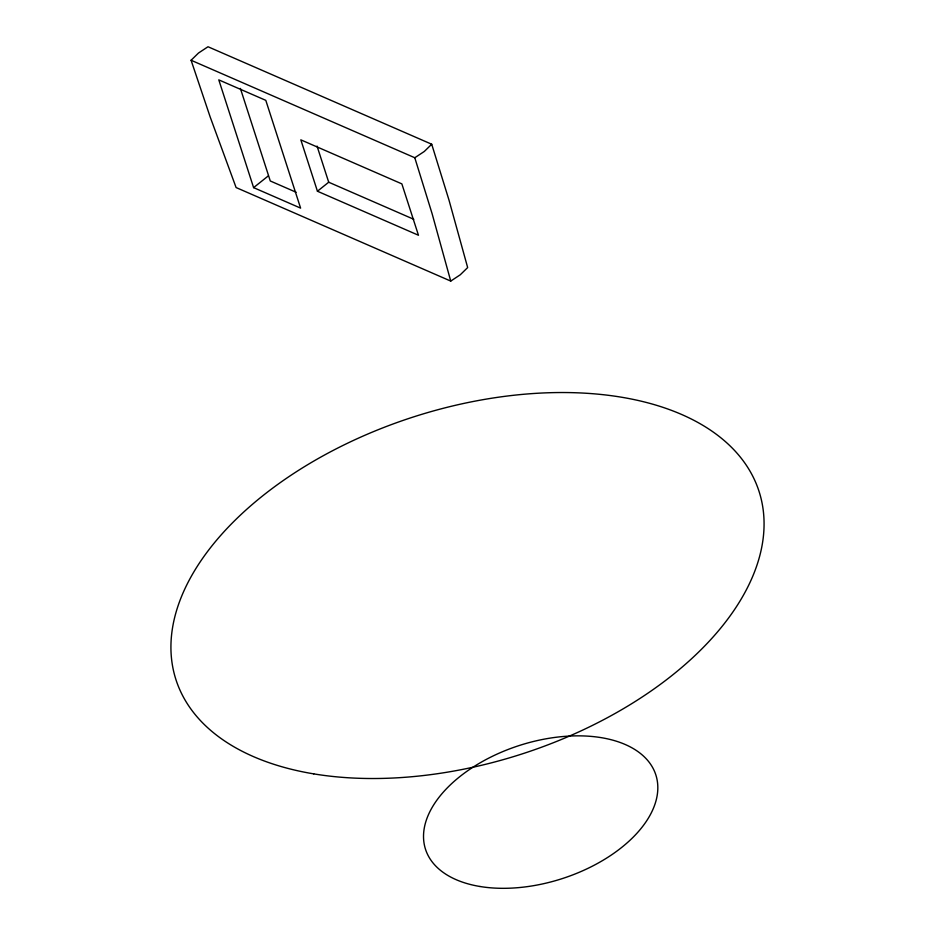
<?xml version="1.0" encoding="UTF-8"?>
<svg xmlns="http://www.w3.org/2000/svg" width="935" height="935" viewBox="0 0 935 935"><rect width="100%" height="100%" fill="white"/><g stroke="black" fill="none" stroke-linecap="round" stroke-linejoin="round"><path stroke-width="1.4" d="M191.091 60.261L198.489 53.038L208.014 46.75L431.713 144.235L449.01 200.148L467.664 267.574L460.265 274.785L450.74 281.084L236.099 187.549L210.165 116.945L191.091 60.261L414.789 157.746L432.099 213.659L450.74 281.084M431.713 144.235L424.315 151.458L414.789 157.746M253.607 187.631L300.602 208.119L265.797 100.349L218.79 79.872L253.607 187.631L268.263 175.932M317.433 191.231L418.459 235.246L401.863 183.879L300.836 139.853L317.433 191.231L328.711 182.22L413.784 219.293M296.138 192.248L270.285 180.981L240.388 88.416M317.047 146.117L328.711 182.22M479.947 886.485A121.012 69.926 -17.9 0 0 657.796 789.28A121.012 69.926 -17.9 0 0 484.295 760.482A121.012 69.926 -17.9 0 0 479.947 886.485M313.751 773.876A306.364 177.031 -17.9 0 0 764 527.808A306.364 177.031 -17.9 0 0 324.749 454.901A306.364 177.031 -17.9 0 0 313.751 773.876"/></g></svg>
